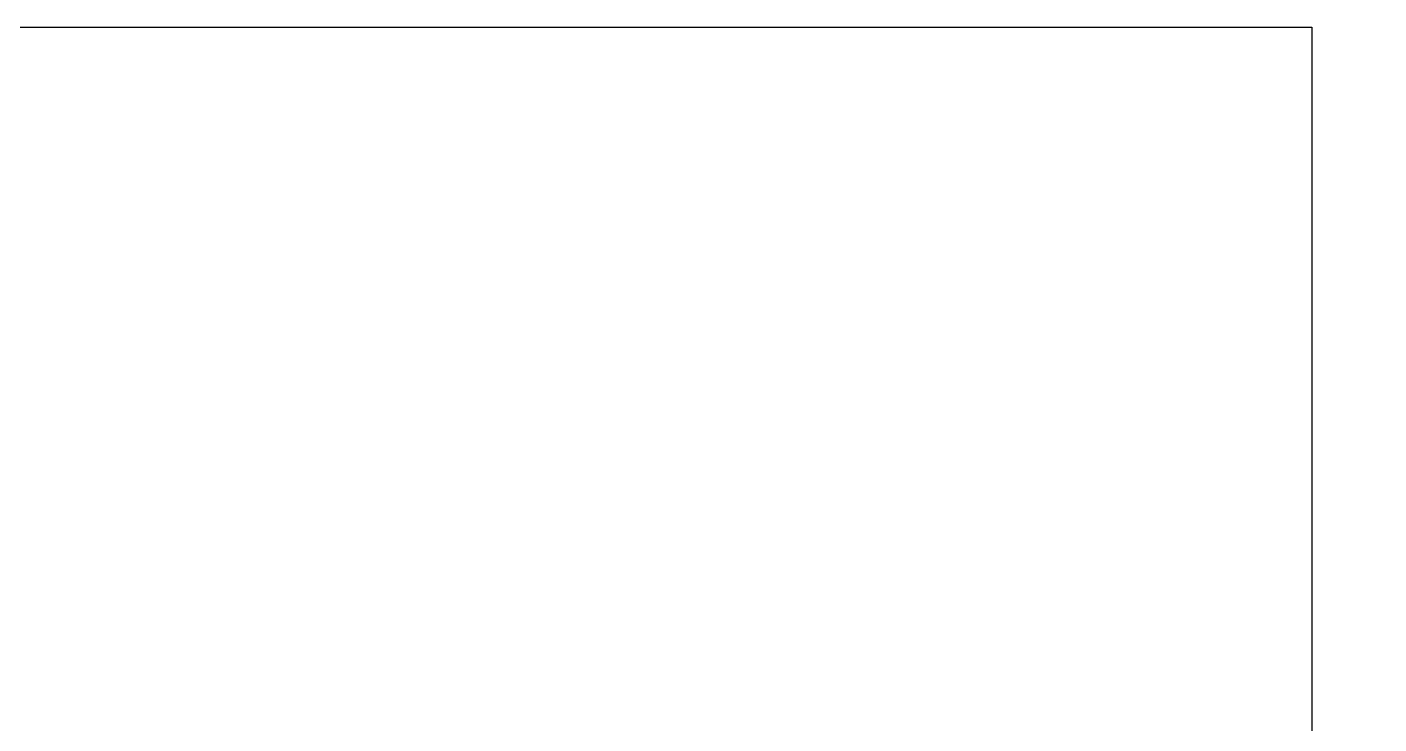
# Model space of a CAD drawing. Header units: millimetres. Extents: x 0 to 84100, y 0 to 59400.
# Drawn here: x 53434 to 54107, y 17893 to 18240 of the extents above; entities that cross this region are included whole.
import ezdxf

# ---------------------------------------------------------------- set-up
doc = ezdxf.new("R2010")
doc.units = ezdxf.units.MM
doc.layers.add('09_立面の外形', color=7, linetype='Continuous', lineweight=30)
doc.layers.add('10_見えがかり', color=7, linetype='Continuous', lineweight=13)

msp = doc.modelspace()

# ---------------------------------------------------------------- linework, layer by layer
at = {"layer": '09_立面の外形'}
msp.add_lwpolyline([(46741.9, 18239.71), (54073.24, 18239.71), (54073.24, 17603.82), (57217.55, 17331.1)], dxfattribs=at)
at = {"layer": '10_見えがかり'}
for points in [[(53459.59, 18239.71), (53404.61, 18239.71)], [(53512.92, 18239.71), (53459.59, 18239.71)], [(53564.47, 18239.71), (53512.92, 18239.71)], [(53614.11, 18239.71), (53564.47, 18239.71)], [(53661.73, 18239.71), (53614.11, 18239.71)], [(53707.22, 18239.71), (53661.73, 18239.71)], [(53750.45, 18239.71), (53707.22, 18239.71)], [(53791.34, 18239.71), (53750.45, 18239.71)], [(53829.77, 18239.71), (53791.34, 18239.71)], [(53865.66, 18239.71), (53829.77, 18239.71)], [(53898.92, 18239.71), (53865.66, 18239.71)], [(53929.47, 18239.71), (53898.92, 18239.71)], [(53957.24, 18239.71), (53929.47, 18239.71)], [(53982.16, 18239.71), (53957.24, 18239.71)], [(54004.17, 18239.71), (53982.16, 18239.71)], [(54023.22, 18239.71), (54004.17, 18239.71)], [(54039.26, 18239.71), (54023.22, 18239.71)], [(54052.25, 18239.71), (54039.26, 18239.71)], [(54062.16, 18239.71), (54052.25, 18239.71)], [(54068.98, 18239.71), (54062.16, 18239.71)]]:
    msp.add_lwpolyline(points, dxfattribs=at)

doc.saveas('drawing.dxf')
